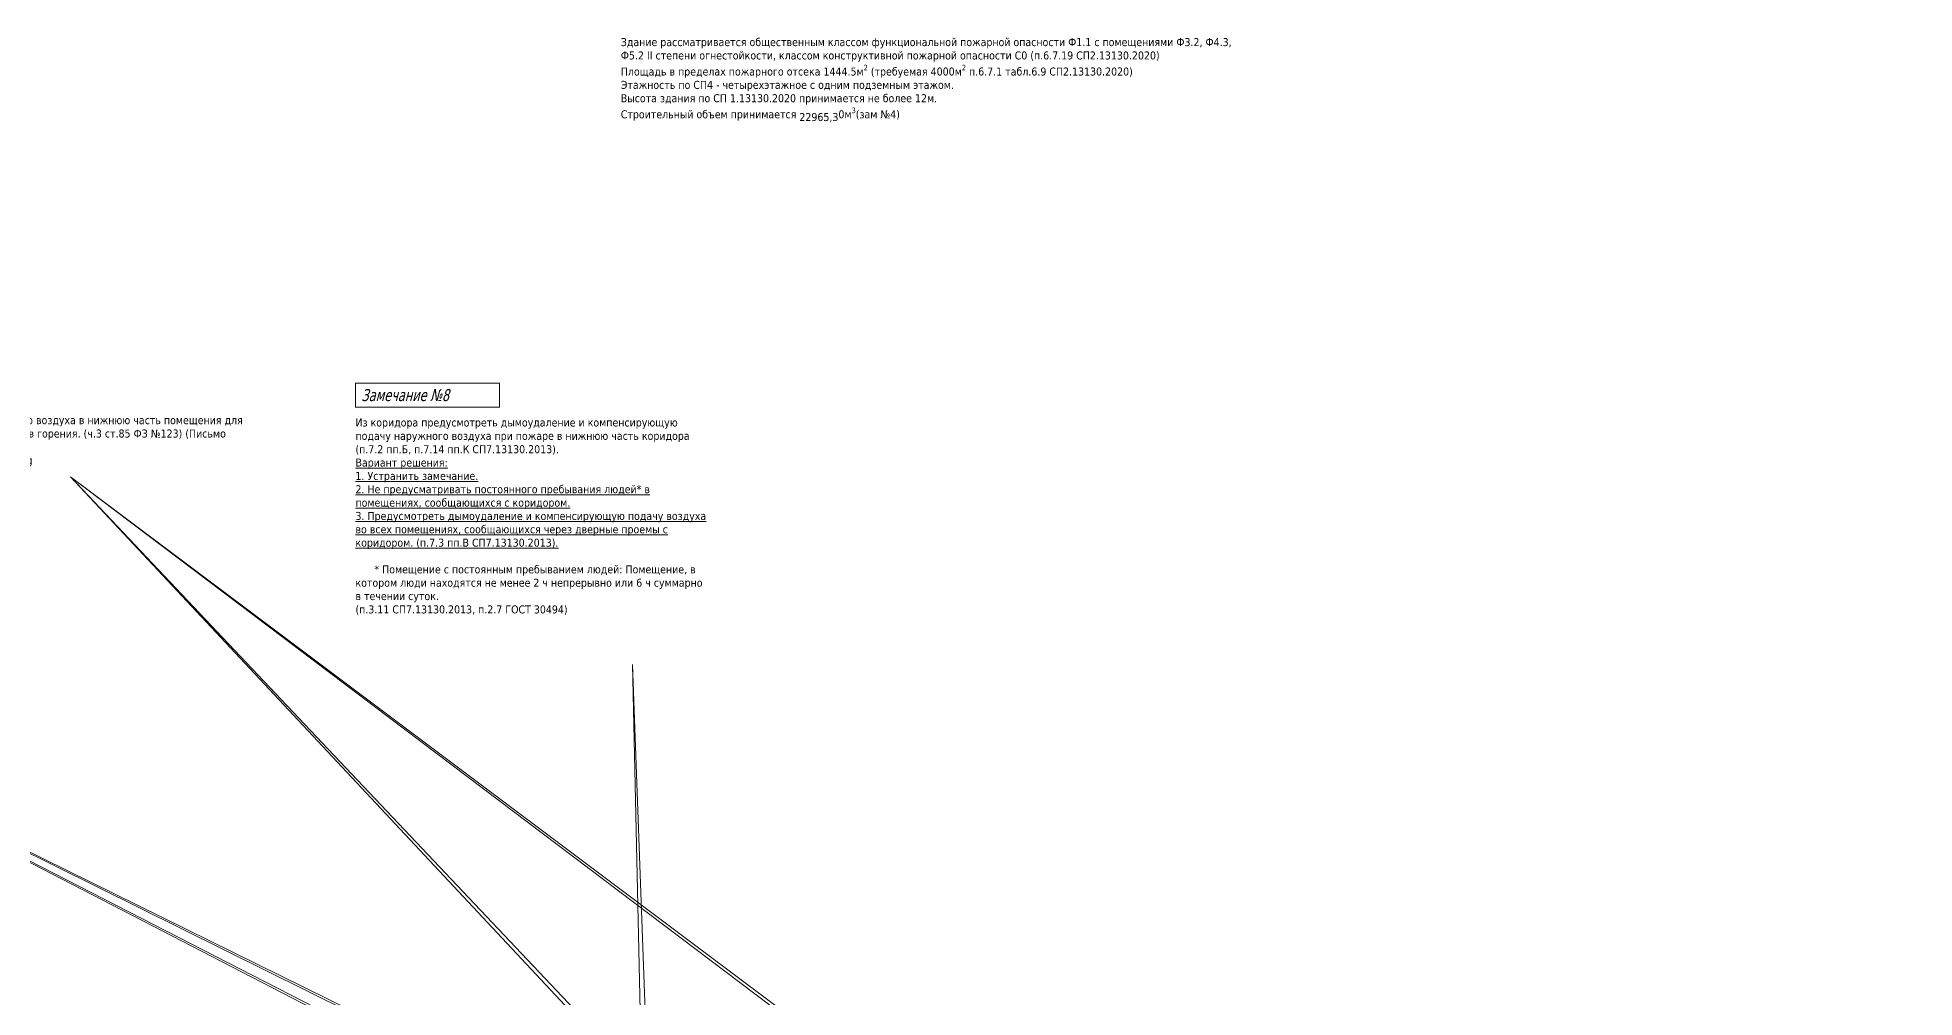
# Model space of a CAD drawing. Header units: millimetres. Extents: x -515342 to 330399, y -224905 to 507333.
# Drawn here: x -418574 to -277871, y -124456 to -52543 of the extents above; entities that cross this region are included whole.
import ezdxf

# ---------------------------------------------------------------- set-up
doc = ezdxf.new("R2010")
doc.units = ezdxf.units.MM
doc.layers.add('экспертиза ДУ', color=1, linetype='Continuous', lineweight=0)
doc.layers.add('экспертиза пояснения', color=6, linetype='Continuous', lineweight=0)
doc.styles.add('mytext', font='isocpeur.ttf', dxfattribs={"width": 0.8, "oblique": 14.999978})
doc.styles.add('ЭКСПЕРТИЗА', font='tahoma.ttf')

msp = doc.modelspace()

# ---------------------------------------------------------------- linework, layer by layer
at = {"layer": 'экспертиза ДУ', "lineweight": 0}
msp.add_lwpolyline([(-394749.1104, -78426.7916), (-383949.1104, -78426.7916), (-383949.1104, -80226.7916), (-394749.1104, -80226.7916), (-394749.1104, -78426.7916)], dxfattribs=at)
at = {"layer": 'экспертиза ДУ'}
for points in [[(-293894.6209, -177727.2942), (-416102.3658, -85462.434), (-293061.9953, -177671.4386)], [(-285871.6546, -183175.6637), (-451869.8267, -97460.6135), (-284997.8289, -183073.596)], [(-372336.6227, -172766.9144), (-373965.989, -99524.3285), (-371306.2801, -172643.3283)]]:
    msp.add_lwpolyline(points, dxfattribs=at)
at = {"layer": 'экспертиза ДУ', "elevation": 0}
for points in [[(-329584.2871, -177855.6892), (-416102.3658, -85462.434), (-328710.4614, -177753.6215)], [(-278744.9576, -183262.5355), (-451869.8267, -97460.6135), (-277871.1319, -183160.4678)]]:
    msp.add_lwpolyline(points, dxfattribs=at)

# ---------------------------------------------------------------- texts
at = {"layer": 'экспертиза ДУ', "lineweight": 0, "style": 'ЭКСПЕРТИЗА', "oblique": 14.999977781, "width": 0.8}
msp.add_text('Замечание №8', height=900, dxfattribs=at).set_placement((-394299.1104, -79776.7916))
at = {"layer": 'экспертиза ДУ', "lineweight": 0, "ltscale": 100, "transparency": 33554687, "insert": (-438446.411, -80907.4516), "char_height": 600, "width": 35300.380194, "attachment_point": 1, "style": 'ЭКСПЕРТИЗА'}
msp.add_mtext('Предусмотреть дымоудаление и подачу наружного воздуха в нижнюю часть помещения для возмещения объемов удаляемых из него продуктов горения. (ч.3 ст.85 ФЗ №123) (Письмо ВНИИПО №017 от 18.11.16)\\PСсылка на письмо - https://yadi.sk/i/IQhcpmVwLkMikg \\P{\\A1;\\L\\C6;Вариант решения:\\P1. Устранить замечание.}', dxfattribs=at)
at = {"layer": 'экспертиза ДУ', "ltscale": 100, "insert": (-394741.2497, -81081.5782), "char_height": 600, "width": 26264.802974, "attachment_point": 1, "style": 'ЭКСПЕРТИЗА'}
msp.add_mtext('\\A1;Из коридора предусмотреть дымоудаление и компенсирующую подачу наружного воздуха при пожаре в нижнюю часть коридора (п.7.2 пп.Б, п.7.14 пп.К СП7.13130.2013).\\P{\\L\\C6;Вариант решения:\\P1. Устранить замечание.\\P2. Не предусматривать постоянного пребывания людей* в помещениях, сообщающихся с коридором.\\P\\A0;3. Предусмотреть дымоудаление и компенсирующую подачу воздуха во всех помещениях, сообщающихся через дверные проемы с коридором.\\A1;\\H1.00002x; \\A0;\\H0.99998x;(п.7.3 пп.В СП7.13130.2013).\\P\\A1;\\P\\pi1420.002;\\l* Помещение с постоянным пребыванием людей: \\A0;Помещение, в котором люди находятся не менее 2 ч непрерывно или 6 ч суммарно в течении суток.\\P\\pi0;\\A1;(п.3.11 \\A0;СП7.13130.2013,\\A1; п.2.7 ГОСТ 30494)}', dxfattribs=at)
at = {"layer": 'экспертиза пояснения', "insert": (-374850.0147, -52582.3616), "char_height": 600, "width": 45857.491913, "attachment_point": 1, "style": 'mytext'}
msp.add_mtext('\\A1;\\pt1200;{\\fTahoma|b0|i0|c204|p34;\\Q0;\\W1;Здание рассматривается общественным классом функциональной пожарной опасности Ф1.1 с помещениями Ф3.2, Ф4.3, Ф5.2 \\fTahoma|b0|i0|c0|p34;II\\fTahoma|b0|i0|c204|p34; \\fTahoma|b0|i0|c0|p34;c\\fTahoma|b0|i0|c204|p34;тепени огнестойкости, классом конструктивной пожарной опасности С0 (п.6.7.19 СП2.13130.2020)\\PПлощадь в пределах пожарного отсека 1444.5м\\H0.7x;\\S2^ ;\\H1.42857x; (требуемая 4000м\\H0.7x;\\S2^ ;\\H1.42857x; п.6.7.1 табл\\fTahoma|b0|i0|c0|p34;.\\fTahoma|b0|i0|c204|p34;6.9 СП2.13130.2020)\\PЭтажность по СП4 - четырехэтажное с одним подземным этажом.\\PВысота здания по СП 1.13130.2020 принимается не более 12м.\\PСтроительный объем принимается \\A0;\\C4;22965,3\\A1;0м\\H0.7x;\\S3^ ;\\H1.42857x;(зам №4)}', dxfattribs=at)

doc.saveas('drawing.dxf')
